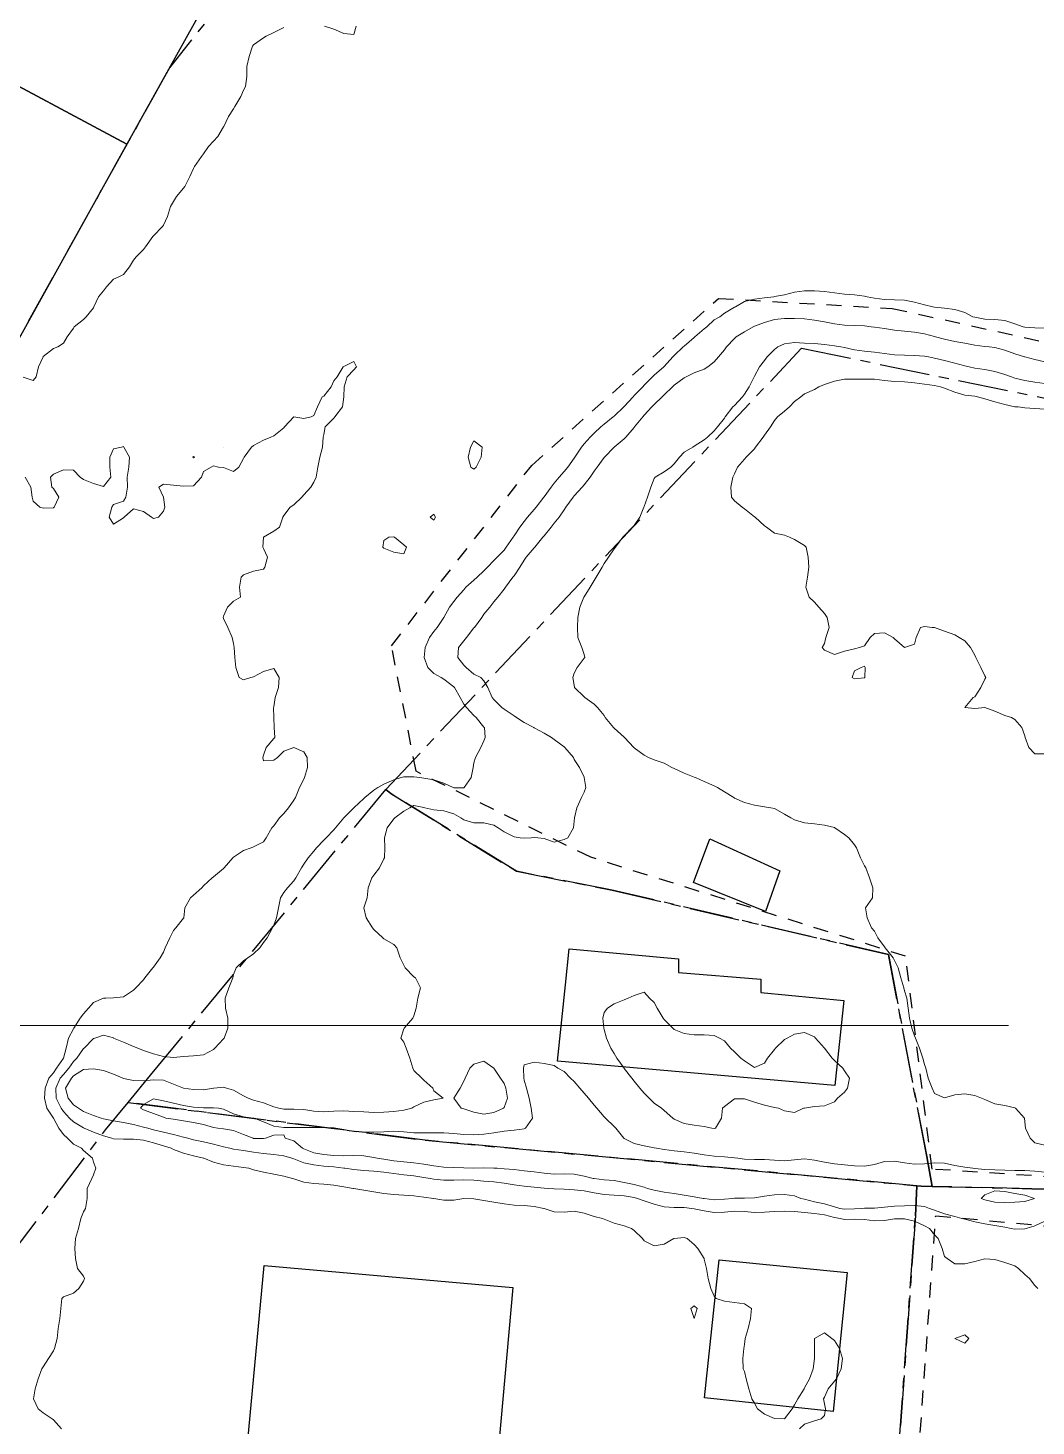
# Model space of a CAD drawing. Header units: centimetres. Extents: x 0 to 642158, y -847 to 649707.
# Drawn here: x 617959 to 618009.3, y 621367.4 to 621437.2 of the extents above; entities that cross this region are included whole.
import ezdxf

# ---------------------------------------------------------------- set-up
doc = ezdxf.new("R2010")
doc.units = ezdxf.units.CM
doc.header["$MEASUREMENT"] = 0
doc.linetypes.add('CENTERX2', pattern=[4, 2.5, -0.5, 0.5, -0.5])
doc.linetypes.add('JIS_02_0.7', pattern=[1.35, 0.75, -0.6])
for name, color, linetype, lineweight in [('MEV_grille', 254, 'Continuous', 9), ('WAL_parcellaire agricole', 7, 'JIS_02_0.7', 25), ('WAL_topographie 0.5', 253, 'Continuous', 20)]:
    doc.layers.add(name, color=color, linetype=linetype, lineweight=lineweight)
doc.layers.add('SPW_batiments', color=7, linetype='Continuous')
doc.layers.add('SPW_parcellaire cadastral', color=7, linetype='CENTERX2', lineweight=25, true_color=0xff0542)

# ---------------------------------------------------------------- blocks, each defined once
blk = doc.blocks.new('*U114')
at = {"layer": 'MEV_grille', "transparency": 33554687}
blk.add_lwpolyline([(-1338.461, 0), (1338.461, 0)], dxfattribs=at)
blk = doc.blocks.new('*U115')
at = {"layer": 'MEV_grille', "color": 0, "linetype": 'ByBlock', "lineweight": -2, "transparency": 16777216}
blk.add_blockref('*U114', (0, -1000), dxfattribs=at)

msp = doc.modelspace()

# ---------------------------------------------------------------- linework, layer by layer
at = {"layer": 'SPW_batiments'}
for points in [[(617968.313, 621443.518), (617969.363, 621441.134), (617963.923, 621431.361), (617956.127, 621435.527), (617948.498, 621439.277), (617951.465, 621447.004), (617968.313, 621443.518)], [(617963.923, 621431.361), (617957.332, 621419.517), (617949.381, 621423.766), (617955.109, 621433.753), (617956.089, 621435.462), (617956.127, 621435.527), (617963.923, 621431.361)], [(617996.518, 621395.105), (617995.801, 621393.072), (617992.218, 621394.521), (617993.018, 621396.687), (617996.518, 621395.105)], [(617991.469, 621390.704), (617991.469, 621390.021), (617995.569, 621389.688), (617995.569, 621389.022), (617999.719, 621388.622), (617999.27, 621384.388), (617985.42, 621385.604), (617985.814, 621389.4), (617986.002, 621391.203), (617991.469, 621390.704)], [(617983.192, 621374.295), (617982.298, 621364.266), (617969.85, 621365.416), (617970.772, 621375.402), (617983.192, 621374.295)], [(617999.878, 621375.044), (617999.189, 621368.107), (617992.76, 621368.791), (617993.493, 621375.679), (617999.878, 621375.044)]]:
    msp.add_lwpolyline(points, dxfattribs=at)
at = {"layer": 'SPW_parcellaire cadastral'}
for points in [[(617924.006, 621452.301), (617968.313, 621443.517), (617972.126, 621442.841), (617966.05, 621435.181), (617957.331, 621419.516), (617932.603, 621373.924), (617938.17, 621389.98), (617947.104, 621408.256), (617953.978, 621421.308), (617949.381, 621423.765), (617934.741, 621420.998), (617926.857, 621422.356), (617919.419, 621426.254), (617914.352, 621427.146), (617915.455, 621433.369), (617916.966, 621442.019), (617917.573, 621445.466), (617922.645, 621444.573), (617923.344, 621448.542), (617924.006, 621452.301)], [(617976.844, 621399.152), (617997.608, 621421.184), (618039.748, 621412.509), (618021.122, 621380.117), (618020.378, 621378.806), (618014.166, 621379.108), (618009.099, 621379.23), (618004.121, 621379.347), (618003.852, 621380.835), (618001.941, 621390.915), (617988.151, 621394.133), (617983.381, 621395.073), (617977.096, 621398.951), (617976.844, 621399.152)], [(617976.844, 621399.152), (617977.096, 621398.951), (617983.381, 621395.073), (617988.151, 621394.133), (618001.941, 621390.915), (618003.852, 621380.835), (618004.121, 621379.347), (618003.57, 621379.36), (618003.367, 621379.379), (617978.808, 621381.652), (617963.983, 621383.537), (617965.108, 621384.902), (617976.844, 621399.152)], [(617963.983, 621383.537), (617978.808, 621381.652), (618003.367, 621379.379), (618003.287, 621377.886), (618001.899, 621358.304), (617982.853, 621359.873), (617948.223, 621362.837), (617962.859, 621382.172), (617963.983, 621383.537)], [(617959.864, 621317.065), (617979.672, 621311.407), (617984.547, 621328.859), (617964.707, 621334.401), (617964.931, 621335.203), (617975.385, 621332.702), (617978.499, 621343.983), (617982.853, 621359.873), (618001.899, 621358.304), (618003.287, 621377.886), (618003.367, 621379.379), (618003.57, 621379.36), (618004.121, 621379.347), (618009.099, 621379.23), (618014.166, 621379.108), (618020.378, 621378.806), (618020.635, 621378.793), (618026.482, 621378.541)]]:
    msp.add_lwpolyline(points, dxfattribs=at)
at = {"layer": 'WAL_parcellaire agricole'}
for points in [[(618026.597, 621378.73), (618004.126, 621380.21), (618002.802, 621390.838), (617987.084, 621395.772), (617978.362, 621400.065), (617977.133, 621406.334), (617984.132, 621415.335), (617993.465, 621423.67), (618002.131, 621423.171), (618030.132, 621417.007), (618047.578, 621413.138), (618026.597, 621378.73)], [(617996.692, 621329.685), (617987.184, 621333.128), (617975.059, 621331.877), (617982.806, 621359.377), (618002.865, 621357.637), (618004.303, 621377.88), (618024.924, 621375.986), (617996.692, 621329.685)]]:
    msp.add_lwpolyline(points, dxfattribs=at)
at = {"layer": 'WAL_topographie 0.5'}
for points in [[(617971.75, 621437.183), (617971.25, 621436.943), (617970.875, 621436.75), (617970.75, 621436.674), (617970.25, 621436.318), (617970.196, 621436.25), (617970.024, 621435.75), (617969.913, 621435.25), (617969.917, 621434.75), (617969.846, 621434.25), (617969.75, 621434.056), (617969.605, 621433.75), (617969.315, 621433.25), (617969.25, 621433.134), (617968.992, 621432.75), (617968.763, 621432.25), (617968.75, 621432.226), (617968.459, 621431.75), (617968.25, 621431.517), (617968, 621431.25), (617967.75, 621430.886), (617967.643, 621430.75), (617967.295, 621430.25), (617967.25, 621430.159), (617967.057, 621429.75), (617966.816, 621429.25), (617966.75, 621429.171), (617966.397, 621428.75), (617966.25, 621428.512), (617966.097, 621428.25), (617965.946, 621427.75), (617965.75, 621427.324), (617965.692, 621427.25), (617965.25, 621426.787), (617965.216, 621426.75), (617964.857, 621426.25), (617964.75, 621426.106), (617964.386, 621425.75), (617964.25, 621425.574), (617964.046, 621425.25), (617963.75, 621424.86), (617963.513, 621424.75), (617963.25, 621424.634), (617962.899, 621424.25), (617962.75, 621424.044), (617962.5, 621423.75), (617962.278, 621423.25), (617962.25, 621423.205), (617961.884, 621422.75), (617961.75, 621422.616), (617961.295, 621422.25), (617961.25, 621422.175), (617960.946, 621421.75), (617960.75, 621421.426), (617960.478, 621421.25), (617960.25, 621421.164), (617959.75, 621420.776), (617959.738, 621420.75), (617959.512, 621420.25), (617959.391, 621419.75), (617959.25, 621419.577), (617958.75, 621419.737)], [(617975.372, 621437.25), (617975.25, 621436.833), (617974.75, 621436.895), (617974.25, 621437.101), (617973.792, 621437.25)], [(618009.75, 621422.182), (618009.25, 621422.202), (618008.75, 621422.231), (618008.67, 621422.25), (618008.25, 621422.403), (618007.75, 621422.567), (618007.25, 621422.609), (618006.75, 621422.631), (618006.25, 621422.725), (618006.156, 621422.75), (618005.75, 621422.961), (618005.25, 621423.116), (618004.75, 621423.186), (618004.25, 621423.238), (618004.159, 621423.25), (618003.75, 621423.34), (618003.25, 621423.475), (618002.75, 621423.576), (618002.25, 621423.599), (618001.75, 621423.612), (618001.25, 621423.687), (618000.879, 621423.75), (618000.75, 621423.785), (618000.25, 621423.853), (617999.75, 621423.883), (617999.25, 621423.95), (617998.75, 621424.014), (617998.25, 621424.041), (617997.75, 621424.041), (617997.25, 621423.978), (617996.75, 621423.852), (617996.25, 621423.755), (617996.215, 621423.75), (617995.75, 621423.698), (617995.25, 621423.629), (617994.75, 621423.519), (617994.3, 621423.25), (617994.25, 621423.225), (617993.75, 621422.933), (617993.518, 621422.75), (617993.25, 621422.602), (617992.875, 621422.25), (617992.75, 621422.157), (617992.283, 621421.75), (617992.25, 621421.724), (617991.75, 621421.292), (617991.701, 621421.25), (617991.25, 621420.823), (617991.183, 621420.75), (617990.75, 621420.267), (617990.733, 621420.25), (617990.25, 621419.844), (617990.16, 621419.75), (617989.75, 621419.343), (617989.673, 621419.25), (617989.25, 621418.815), (617989.19, 621418.75), (617988.75, 621418.265), (617988.736, 621418.25), (617988.25, 621417.786), (617988.208, 621417.75), (617987.75, 621417.393), (617987.586, 621417.25), (617987.25, 621416.944), (617987.05, 621416.75), (617986.75, 621416.414), (617986.616, 621416.25), (617986.284, 621415.75), (617986.25, 621415.697), (617985.933, 621415.25), (617985.75, 621415.028), (617985.51, 621414.75), (617985.25, 621414.441), (617985.1, 621414.25), (617984.75, 621413.769), (617984.736, 621413.75), (617984.35, 621413.25), (617984.25, 621413.124), (617983.931, 621412.75), (617983.75, 621412.533), (617983.536, 621412.25), (617983.25, 621411.817), (617983.202, 621411.75), (617982.853, 621411.25), (617982.75, 621411.105), (617982.416, 621410.75), (617982.25, 621410.579), (617981.926, 621410.25), (617981.75, 621410.075), (617981.403, 621409.75), (617981.25, 621409.605), (617980.852, 621409.25), (617980.75, 621409.129), (617980.417, 621408.75), (617980.25, 621408.54), (617980.033, 621408.25), (617979.752, 621407.75), (617979.75, 621407.747), (617979.413, 621407.25), (617979.25, 621407.049), (617979.03, 621406.75), (617978.816, 621406.25), (617978.762, 621405.75), (617978.948, 621405.25), (617979.25, 621404.952), (617979.609, 621404.75), (617979.75, 621404.669), (617980.25, 621404.284), (617980.279, 621404.25), (617980.558, 621403.75), (617980.75, 621403.419), (617980.876, 621403.25), (617981.25, 621402.848), (617981.355, 621402.75), (617981.75, 621402.276), (617981.774, 621402.25), (617981.812, 621401.75), (617981.75, 621401.583), (617981.593, 621401.25), (617981.322, 621400.75), (617981.25, 621400.489), (617981.205, 621400.25), (617981.102, 621399.75), (617980.761, 621399.25), (617980.75, 621399.244), (617980.25, 621399.238), (617980.216, 621399.25), (617979.75, 621399.473), (617979.25, 621399.646), (617978.75, 621399.725), (617978.548, 621399.75), (617978.25, 621399.793), (617977.75, 621399.79), (617977.61, 621399.75), (617977.25, 621399.645), (617976.75, 621399.418), (617976.457, 621399.25), (617976.25, 621399.127), (617975.8, 621398.75), (617975.75, 621398.704), (617975.25, 621398.25), (617975.25, 621398.25), (617974.753, 621397.75), (617974.75, 621397.746), (617974.339, 621397.25), (617974.25, 621397.148), (617973.866, 621396.75), (617973.75, 621396.627), (617973.395, 621396.25), (617973.25, 621396.076), (617972.974, 621395.75), (617972.75, 621395.436), (617972.642, 621395.25), (617972.356, 621394.75), (617972.25, 621394.603), (617971.934, 621394.25), (617971.75, 621394.011), (617971.587, 621393.75), (617971.49, 621393.25), (617971.39, 621392.75), (617971.25, 621392.379), (617971.192, 621392.25), (617970.925, 621391.75), (617970.75, 621391.528), (617970.566, 621391.25), (617970.25, 621390.959), (617969.968, 621390.75), (617969.75, 621390.6), (617969.377, 621390.25), (617969.25, 621389.922), (617969.205, 621389.75), (617969.007, 621389.25), (617968.835, 621388.75), (617968.839, 621388.25), (617968.957, 621387.75), (617968.96, 621387.25), (617968.776, 621386.75), (617968.75, 621386.716), (617968.317, 621386.25), (617968.25, 621386.184), (617967.75, 621385.919), (617967.25, 621385.871), (617966.75, 621385.825), (617966.25, 621385.777), (617965.75, 621385.829), (617965.25, 621385.956), (617964.75, 621386.134), (617964.463, 621386.25), (617964.25, 621386.336), (617963.75, 621386.544), (617963.261, 621386.75), (617963.25, 621386.755), (617962.75, 621386.892), (617962.318, 621386.75), (617962.25, 621386.728), (617961.786, 621386.25), (617961.75, 621386.223), (617961.431, 621385.75), (617961.25, 621385.588), (617961.018, 621385.25), (617960.75, 621384.94), (617960.597, 621384.75), (617960.367, 621384.25), (617960.394, 621383.75), (617960.636, 621383.25), (617960.75, 621383.086), (617961.064, 621382.75), (617961.25, 621382.562), (617961.75, 621382.269), (617961.795, 621382.25), (617962.25, 621382.062), (617962.75, 621381.872), (617963.174, 621381.75), (617963.25, 621381.725), (617963.75, 621381.705), (617964.25, 621381.713), (617964.75, 621381.647), (617965.25, 621381.516), (617965.75, 621381.364), (617966.127, 621381.25), (617966.25, 621381.196), (617966.75, 621381.008), (617967.25, 621380.873), (617967.75, 621380.756), (617967.769, 621380.75), (617968.25, 621380.565), (617968.75, 621380.428), (617969.25, 621380.356), (617969.75, 621380.294), (617970.012, 621380.25), (617970.25, 621380.178), (617970.75, 621380.05), (617971.25, 621379.957), (617971.75, 621379.854), (617972.197, 621379.75), (617972.25, 621379.729), (617972.75, 621379.561), (617973.25, 621379.485), (617973.75, 621379.464), (617974.25, 621379.415), (617974.75, 621379.322), (617975.226, 621379.25), (617975.25, 621379.244), (617975.75, 621379.16), (617976.25, 621379.069), (617976.75, 621378.987), (617977.25, 621378.943), (617977.75, 621378.912), (617978.25, 621378.874), (617978.75, 621378.812), (617979.223, 621378.75), (617979.25, 621378.743), (617979.75, 621378.658), (617980.25, 621378.664), (617980.75, 621378.75), (617980.75, 621378.75), (617980.75, 621378.75), (617981.25, 621378.731), (617981.75, 621378.636), (617982.25, 621378.563), (617982.75, 621378.476), (617983.25, 621378.407), (617983.75, 621378.386), (617984.25, 621378.342), (617984.74, 621378.25), (617984.75, 621378.246), (617985.25, 621378.08), (617985.75, 621378.06), (617986.25, 621378.111), (617986.75, 621378.01), (617987.25, 621377.852), (617987.675, 621377.75), (617987.75, 621377.715), (617988.25, 621377.517), (617988.75, 621377.386), (617989.113, 621377.25), (617989.25, 621377.15), (617989.656, 621376.75), (617989.75, 621376.632), (617990.25, 621376.382), (617990.75, 621376.47), (617991.235, 621376.75), (617991.25, 621376.755), (617991.75, 621376.801), (617991.893, 621376.75), (617992.25, 621376.447), (617992.421, 621376.25), (617992.735, 621375.75), (617992.75, 621375.712), (617992.855, 621375.25), (617992.946, 621374.75), (617993.077, 621374.25), (617993.25, 621373.875), (617993.35, 621373.75), (617993.75, 621373.62), (617994.25, 621373.546), (617994.75, 621373.479), (617995.098, 621373.25), (617995.064, 621372.75), (617994.936, 621372.25), (617994.793, 621371.75), (617994.75, 621371.45), (617994.724, 621371.25), (617994.677, 621370.75), (617994.691, 621370.25), (617994.75, 621370.107), (617994.835, 621369.75), (617994.979, 621369.25), (617995.12, 621368.75), (617995.25, 621368.533), (617995.402, 621368.25), (617995.75, 621367.986), (617996.25, 621367.766), (617996.75, 621367.75), (617997.131, 621368.25), (617997.25, 621368.442), (617997.424, 621368.75), (617997.73, 621369.25), (617997.75, 621369.292), (617998, 621369.75), (617998.18, 621370.25), (617998.25, 621370.75), (617998.25, 621371.25), (617998.25, 621371.75), (617998.25, 621371.75), (617998.75, 621372.031), (617999.11, 621371.75), (617999.25, 621371.65), (617999.505, 621371.25), (617999.656, 621370.75), (617999.58, 621370.25), (617999.342, 621369.75), (617999.25, 621369.625), (617998.94, 621369.25), (617998.75, 621368.827), (617998.699, 621368.75), (617998.75, 621368.5), (617998.801, 621368.25), (617998.75, 621367.917), (617998.583, 621367.75), (617998.25, 621367.655), (617997.75, 621367.477), (617997.5, 621367.25)], [(618009.75, 621420.501), (618009.25, 621420.611), (618008.75, 621420.747), (618008.741, 621420.75), (618008.25, 621420.899), (618007.75, 621421.083), (618007.25, 621421.22), (618006.968, 621421.25), (618006.75, 621421.275), (618006.25, 621421.342), (618005.75, 621421.432), (618005.25, 621421.524), (618004.75, 621421.628), (618004.286, 621421.75), (618004.25, 621421.76), (618003.75, 621421.896), (618003.25, 621421.984), (618002.75, 621422.034), (618002.25, 621422.089), (618001.75, 621422.158), (618001.25, 621422.23), (618001.083, 621422.25), (618000.75, 621422.291), (618000.25, 621422.32), (617999.75, 621422.334), (617999.25, 621422.395), (617998.75, 621422.493), (617998.25, 621422.582), (617997.75, 621422.648), (617997.25, 621422.67), (617996.75, 621422.666), (617996.25, 621422.612), (617995.75, 621422.469), (617995.25, 621422.277), (617995.189, 621422.25), (617994.75, 621422.002), (617994.339, 621421.75), (617994.25, 621421.666), (617993.863, 621421.25), (617993.75, 621421.105), (617993.453, 621420.75), (617993.25, 621420.509), (617992.923, 621420.25), (617992.75, 621420.138), (617992.25, 621419.954), (617991.844, 621419.75), (617991.75, 621419.704), (617991.25, 621419.338), (617991.154, 621419.25), (617990.75, 621418.855), (617990.642, 621418.75), (617990.25, 621418.368), (617990.126, 621418.25), (617989.75, 621417.835), (617989.677, 621417.75), (617989.266, 621417.25), (617989.25, 621417.231), (617988.831, 621416.75), (617988.75, 621416.664), (617988.253, 621416.25), (617988.25, 621416.248), (617987.769, 621415.75), (617987.75, 621415.727), (617987.409, 621415.25), (617987.25, 621415.044), (617987.047, 621414.75), (617986.75, 621414.364), (617986.649, 621414.25), (617986.25, 621413.808), (617986.199, 621413.75), (617985.844, 621413.25), (617985.75, 621413.122), (617985.499, 621412.75), (617985.25, 621412.443), (617985.099, 621412.25), (617984.75, 621411.825), (617984.688, 621411.75), (617984.284, 621411.25), (617984.25, 621411.213), (617983.86, 621410.75), (617983.75, 621410.609), (617983.533, 621410.25), (617983.25, 621409.821), (617983.194, 621409.75), (617982.819, 621409.25), (617982.75, 621409.151), (617982.444, 621408.75), (617982.25, 621408.517), (617982.036, 621408.25), (617981.75, 621407.906), (617981.635, 621407.75), (617981.27, 621407.25), (617981.25, 621407.219), (617980.878, 621406.75), (617980.75, 621406.582), (617980.48, 621406.25), (617980.451, 621405.75), (617980.75, 621405.364), (617980.857, 621405.25), (617981.25, 621404.915), (617981.588, 621404.75), (617981.75, 621404.587), (617981.939, 621404.25), (617982.152, 621403.75), (617982.25, 621403.642), (617982.645, 621403.25), (617982.75, 621403.174), (617983.25, 621402.827), (617983.368, 621402.75), (617983.75, 621402.493), (617984.239, 621402.25), (617984.25, 621402.243), (617984.75, 621401.969), (617985.129, 621401.75), (617985.25, 621401.652), (617985.75, 621401.28), (617985.789, 621401.25), (617986.212, 621400.75), (617986.25, 621400.65), (617986.515, 621400.25), (617986.75, 621399.765), (617986.759, 621399.75), (617986.835, 621399.25), (617986.75, 621399.025), (617986.619, 621398.75), (617986.393, 621398.25), (617986.261, 621397.75), (617986.25, 621397.583), (617986.224, 621397.25), (617985.94, 621396.75), (617985.75, 621396.657), (617985.25, 621396.53), (617984.75, 621396.709), (617984.432, 621396.75), (617984.25, 621396.767), (617984.107, 621396.75), (617983.75, 621396.732), (617983.558, 621396.75), (617983.25, 621396.787), (617982.75, 621397.039), (617982.461, 621397.25), (617982.25, 621397.377), (617981.75, 621397.499), (617981.25, 621397.5), (617980.75, 621397.644), (617980.593, 621397.75), (617980.25, 621397.94), (617979.75, 621398.089), (617979.25, 621398.136), (617978.795, 621398.25), (617978.75, 621398.262), (617978.25, 621398.352), (617978.042, 621398.25), (617977.75, 621398.083), (617977.3, 621397.75), (617977.25, 621397.687), (617976.914, 621397.25), (617976.783, 621396.75), (617976.803, 621396.25), (617976.779, 621395.75), (617976.75, 621395.689), (617976.527, 621395.25), (617976.25, 621394.883), (617976.147, 621394.75), (617975.972, 621394.25), (617975.923, 621393.75), (617975.75, 621393.25), (617975.864, 621392.75), (617976.189, 621392.25), (617976.25, 621392.167), (617976.705, 621391.75), (617976.75, 621391.708), (617977.25, 621391.417), (617977.393, 621391.25), (617977.564, 621390.75), (617977.75, 621390.386), (617977.821, 621390.25), (617978.25, 621389.8), (617978.333, 621389.75), (617978.583, 621389.25), (617978.453, 621388.75), (617978.372, 621388.25), (617978.25, 621387.865), (617978.196, 621387.75), (617977.767, 621387.25), (617977.75, 621387.208), (617977.593, 621386.75), (617977.75, 621386.546), (617977.869, 621386.25), (617978.051, 621385.75), (617978.194, 621385.25), (617978.25, 621385.14), (617978.64, 621384.75), (617978.75, 621384.643), (617979.196, 621384.25), (617979.25, 621384.117), (617979.708, 621383.75), (617979.25, 621383.661), (617978.75, 621383.557), (617978.25, 621383.316), (617978.15, 621383.25), (617977.75, 621383.153), (617977.25, 621383.084), (617976.75, 621383.045), (617976.25, 621383.037), (617975.75, 621383.065), (617975.25, 621383.092), (617974.75, 621383.112), (617974.25, 621383.095), (617973.75, 621383.072), (617973.25, 621383.109), (617972.75, 621383.18), (617972.25, 621383.202), (617971.75, 621383.21), (617971.515, 621383.25), (617971.25, 621383.321), (617970.75, 621383.515), (617970.25, 621383.649), (617969.976, 621383.75), (617969.75, 621383.865), (617969.25, 621384.143), (617968.896, 621384.25), (617968.75, 621384.297), (617968.266, 621384.25), (617968.25, 621384.249), (617967.75, 621384.171), (617967.25, 621384.18), (617966.75, 621384.249), (617966.747, 621384.25), (617966.25, 621384.447), (617965.75, 621384.648), (617965.25, 621384.667), (617964.75, 621384.622), (617964.25, 621384.638), (617963.75, 621384.741), (617963.724, 621384.75), (617963.25, 621384.946), (617962.75, 621385.131), (617962.25, 621385.212), (617961.75, 621385.175), (617961.25, 621384.869), (617961.149, 621384.75), (617960.861, 621384.25), (617960.982, 621383.75), (617961.25, 621383.42), (617961.499, 621383.25), (617961.75, 621383.094), (617962.25, 621382.881), (617962.632, 621382.75), (617962.75, 621382.716), (617963.25, 621382.614), (617963.75, 621382.529), (617964.25, 621382.429), (617964.75, 621382.31), (617964.96, 621382.25), (617965.25, 621382.175), (617965.75, 621382.05), (617966.25, 621381.939), (617966.75, 621381.808), (617966.967, 621381.75), (617967.25, 621381.674), (617967.75, 621381.58), (617968.25, 621381.462), (617968.75, 621381.315), (617969.057, 621381.25), (617969.25, 621381.213), (617969.75, 621381.137), (617970.25, 621381.049), (617970.75, 621380.987), (617971.25, 621380.943), (617971.75, 621380.872), (617972.154, 621380.75), (617972.25, 621380.719), (617972.75, 621380.524), (617973.25, 621380.416), (617973.75, 621380.364), (617974.25, 621380.316), (617974.75, 621380.255), (617974.799, 621380.25), (617975.25, 621380.19), (617975.75, 621380.149), (617976.25, 621380.11), (617976.75, 621380.053), (617977.25, 621379.985), (617977.75, 621379.929), (617978.25, 621379.875), (617978.75, 621379.797), (617979.055, 621379.75), (617979.25, 621379.714), (617979.75, 621379.664), (617980.25, 621379.663), (617980.75, 621379.679), (617981.25, 621379.656), (617981.75, 621379.617), (617982.25, 621379.576), (617982.75, 621379.504), (617983.25, 621379.421), (617983.75, 621379.366), (617984.25, 621379.315), (617984.75, 621379.264), (617984.992, 621379.25), (617985.25, 621379.233), (617985.75, 621379.213), (617986.25, 621379.184), (617986.75, 621379.118), (617987.25, 621379.022), (617987.75, 621378.95), (617988.25, 621378.913), (617988.75, 621378.87), (617989.25, 621378.792), (617989.413, 621378.75), (617989.75, 621378.633), (617990.25, 621378.455), (617990.75, 621378.335), (617991.25, 621378.296), (617991.75, 621378.287), (617992.133, 621378.25), (617992.25, 621378.234), (617992.75, 621378.122), (617993.25, 621378.049), (617993.75, 621378.06), (617994.25, 621378.117), (617994.75, 621378.092), (617995.25, 621378.046), (617995.75, 621378.061), (617996.25, 621378.091), (617996.75, 621378.108), (617997.25, 621378.1), (617997.75, 621378.049), (617998.25, 621378), (617998.75, 621377.93), (617999.25, 621377.799), (617999.537, 621377.75), (617999.75, 621377.697), (618000.25, 621377.707), (618000.75, 621377.692), (618001.25, 621377.633), (618001.75, 621377.65), (618002.25, 621377.735), (618002.75, 621377.733), (618003.25, 621377.605), (618003.75, 621377.385), (618003.988, 621377.25), (618004.25, 621376.937), (618004.424, 621376.75), (618004.628, 621376.25), (618004.75, 621375.844), (618004.872, 621375.75), (618005.25, 621375.486), (618005.75, 621375.485), (618006.25, 621375.596), (618006.75, 621375.738), (618007.25, 621375.7), (618007.75, 621375.556), (618008.25, 621375.385), (618008.444, 621375.25), (618008.75, 621374.955), (618008.98, 621374.75), (618009.25, 621374.395), (618009.407, 621374.25)], [(618009.75, 621419.418), (618009.25, 621419.482), (618008.75, 621419.567), (618008.25, 621419.693), (618008.09, 621419.75), (618007.75, 621419.873), (618007.25, 621420.028), (618006.75, 621420.116), (618006.25, 621420.188), (618005.974, 621420.25), (618005.75, 621420.295), (618005.25, 621420.43), (618004.75, 621420.562), (618004.25, 621420.688), (618003.935, 621420.75), (618003.75, 621420.784), (618003.25, 621420.824), (618002.75, 621420.836), (618002.25, 621420.857), (618001.75, 621420.92), (618001.25, 621420.988), (618000.75, 621421.028), (618000.25, 621421.101), (617999.75, 621421.214), (617999.56, 621421.25), (617999.25, 621421.299), (617998.75, 621421.37), (617998.25, 621421.42), (617997.75, 621421.439), (617997.25, 621421.459), (617996.75, 621421.404), (617996.423, 621421.25), (617996.25, 621421.12), (617995.888, 621420.75), (617995.75, 621420.576), (617995.503, 621420.25), (617995.25, 621419.78), (617995.235, 621419.75), (617994.997, 621419.25), (617994.75, 621418.89), (617994.649, 621418.75), (617994.25, 621418.323), (617994.18, 621418.25), (617993.796, 621417.75), (617993.75, 621417.687), (617993.403, 621417.25), (617993.25, 621417.066), (617992.903, 621416.75), (617992.75, 621416.61), (617992.25, 621416.288), (617992.174, 621416.25), (617991.75, 621416), (617991.512, 621415.75), (617991.25, 621415.409), (617991.083, 621415.25), (617990.75, 621415.009), (617990.302, 621414.75), (617990.25, 621414.684), (617990.073, 621414.25), (617989.907, 621413.75), (617989.75, 621413.288), (617989.737, 621413.25), (617989.527, 621412.75), (617989.25, 621412.336), (617989.17, 621412.25), (617988.75, 621411.812), (617988.689, 621411.75), (617988.314, 621411.25), (617988.25, 621411.168), (617987.967, 621410.75), (617987.75, 621410.429), (617987.645, 621410.25), (617987.343, 621409.75), (617987.25, 621409.594), (617987.053, 621409.25), (617986.75, 621408.765), (617986.739, 621408.75), (617986.529, 621408.25), (617986.44, 621407.75), (617986.421, 621407.25), (617986.429, 621406.75), (617986.631, 621406.25), (617986.75, 621405.893), (617986.779, 621405.75), (617986.75, 621405.71), (617986.401, 621405.25), (617986.25, 621404.956), (617986.179, 621404.75), (617986.25, 621404.361), (617986.277, 621404.25), (617986.75, 621403.777), (617986.779, 621403.75), (617987.25, 621403.41), (617987.417, 621403.25), (617987.75, 621402.845), (617987.802, 621402.75), (617988.217, 621402.25), (617988.25, 621402.225), (617988.75, 621401.766), (617988.764, 621401.75), (617989.226, 621401.25), (617989.25, 621401.23), (617989.75, 621400.869), (617989.969, 621400.75), (617990.25, 621400.645), (617990.75, 621400.467), (617991.132, 621400.25), (617991.25, 621400.197), (617991.75, 621399.972), (617992.25, 621399.776), (617992.303, 621399.75), (617992.75, 621399.556), (617993.25, 621399.333), (617993.412, 621399.25), (617993.75, 621399.033), (617994.216, 621398.75), (617994.25, 621398.721), (617994.75, 621398.5), (617995.25, 621398.37), (617995.75, 621398.297), (617996.071, 621398.25), (617996.25, 621398.204), (617996.75, 621397.927), (617997.072, 621397.75), (617997.25, 621397.643), (617997.75, 621397.49), (617998.25, 621397.443), (617998.75, 621397.383), (617999.25, 621397.255), (617999.26, 621397.25), (617999.75, 621396.907), (617999.958, 621396.75), (618000.25, 621396.398), (618000.352, 621396.25), (618000.547, 621395.75), (618000.75, 621395.35), (618000.808, 621395.25), (618001.004, 621394.75), (618001.158, 621394.25), (618001.153, 621393.75), (618000.806, 621393.25), (618000.883, 621392.75), (618001.104, 621392.25), (618001.25, 621392.083), (618001.421, 621391.75), (618001.75, 621391.305), (618001.785, 621391.25), (618002.176, 621390.75), (618002.25, 621390.625), (618002.434, 621390.25), (618002.566, 621389.75), (618002.709, 621389.25), (618002.75, 621389.108), (618002.861, 621388.75), (618002.936, 621388.25), (618002.994, 621387.75), (618003.108, 621387.25), (618003.25, 621386.866), (618003.301, 621386.75), (618003.492, 621386.25), (618003.656, 621385.75), (618003.75, 621385.438), (618003.804, 621385.25), (618003.934, 621384.75), (618004.128, 621384.25), (618004.25, 621383.991), (618004.75, 621383.774), (618005.25, 621383.914), (618005.75, 621383.964), (618006.25, 621383.889), (618006.583, 621383.75), (618006.75, 621383.686), (618007.25, 621383.47), (618007.75, 621383.381), (618008.25, 621383.266), (618008.286, 621383.25), (618008.732, 621382.75), (618008.75, 621382.568), (618008.794, 621382.25), (618009.019, 621381.75), (618009.25, 621381.525), (618009.75, 621381.41)], [(617958.85, 621414.75), (617959.12, 621414.25), (617959.193, 621413.75), (617959.25, 621413.55), (617959.583, 621413.25), (617959.75, 621413.203), (617960.25, 621413.215), (617960.294, 621413.25), (617960.521, 621413.75), (617960.25, 621414.183), (617960.179, 621414.25), (617960.1, 621414.75), (617960.25, 621414.9), (617960.75, 621415.11), (617961.25, 621415.094), (617961.594, 621414.75), (617961.75, 621414.636), (617962.25, 621414.438), (617962.75, 621414.276), (617963.125, 621414.75), (617963.073, 621415.25), (617963.077, 621415.75), (617963.25, 621416.163), (617963.65, 621416.25), (617963.75, 621416.27), (617963.775, 621416.25), (617964.05, 621415.75), (617964.017, 621415.25), (617963.938, 621414.75), (617963.95, 621414.25), (617963.875, 621413.75), (617963.75, 621413.55), (617963.25, 621413.386), (617963.175, 621413.25), (617963.031, 621412.75), (617963.25, 621412.4), (617963.75, 621412.712), (617963.779, 621412.75), (617964.25, 621413.171), (617964.75, 621413.039), (617965.143, 621412.75), (617965.25, 621412.682), (617965.501, 621412.75), (617965.75, 621413.05), (617965.821, 621413.25), (617965.75, 621413.75), (617965.75, 621413.75), (617965.522, 621414.25), (617965.75, 621414.389), (617966.25, 621414.35), (617966.75, 621414.294), (617967.25, 621414.306), (617967.65, 621414.75), (617967.75, 621415.036), (617968.125, 621415.25), (617968.25, 621415.306), (617968.5, 621415.25), (617968.75, 621415.225), (617969.25, 621415.031), (617969.519, 621415.25), (617969.75, 621415.679), (617969.783, 621415.75), (617970.139, 621416.25), (617970.25, 621416.321), (617970.75, 621416.594), (617971.107, 621416.75), (617971.25, 621416.809), (617971.75, 621417.212), (617971.783, 621417.25), (617972.25, 621417.75), (617972.25, 621417.75), (617972.25, 621417.75), (617972.75, 621417.675), (617973.125, 621417.75), (617973.25, 621417.822), (617973.437, 621418.25), (617973.679, 621418.75), (617973.75, 621418.783), (617974.118, 621419.25), (617974.25, 621419.562), (617974.417, 621419.75), (617974.721, 621420.25), (617974.75, 621420.275), (617975.25, 621420.527), (617975.389, 621420.25), (617975.25, 621420.103), (617974.917, 621419.75), (617974.766, 621419.25), (617974.75, 621418.75), (617974.75, 621418.75), (617974.683, 621418.25), (617974.309, 621417.75), (617974.25, 621417.694), (617973.829, 621417.25), (617973.75, 621416.875), (617973.726, 621416.75), (617973.687, 621416.25), (617973.556, 621415.75), (617973.45, 621415.25), (617973.375, 621414.75), (617973.25, 621414.5), (617973.1, 621414.25), (617972.75, 621413.861), (617972.663, 621413.75), (617972.25, 621413.37), (617972.073, 621413.25), (617971.75, 621412.827), (617971.702, 621412.75), (617971.54, 621412.25), (617971.25, 621412.046), (617970.75, 621411.75), (617970.75, 621411.75), (617970.717, 621411.25), (617970.75, 621411.179), (617970.938, 621410.75), (617970.817, 621410.25), (617970.75, 621410.159), (617970.25, 621410.05), (617969.75, 621409.875), (617969.625, 621409.75), (617969.54, 621409.25), (617969.6, 621408.75), (617969.25, 621408.555), (617968.945, 621408.25), (617968.75, 621407.812), (617968.732, 621407.75), (617968.75, 621407.7), (617968.964, 621407.25), (617969.179, 621406.75), (617969.25, 621406.45), (617969.28, 621406.25), (617969.309, 621405.75), (617969.353, 621405.25), (617969.528, 621404.75), (617969.75, 621404.629), (617970.114, 621404.75), (617970.25, 621404.783), (617970.75, 621405.048), (617971.25, 621405.189), (617971.529, 621404.75), (617971.484, 621404.25), (617971.331, 621403.75), (617971.25, 621403.286), (617971.244, 621403.25), (617971.25, 621402.751), (617971.25, 621402.75), (617971.276, 621402.25), (617971.3, 621401.75), (617971.25, 621401.7), (617970.875, 621401.25), (617970.75, 621400.875), (617970.714, 621400.75), (617970.75, 621400.583), (617971.25, 621400.629), (617971.445, 621400.75), (617971.75, 621401.073), (617972.25, 621401.25), (617972.25, 621401.25), (617972.25, 621401.25), (617972.75, 621401.038), (617972.917, 621400.75), (617972.942, 621400.25), (617972.788, 621399.75), (617972.75, 621399.667), (617972.533, 621399.25), (617972.332, 621398.75), (617972.25, 621398.621), (617971.994, 621398.25), (617971.75, 621397.955), (617971.548, 621397.75), (617971.25, 621397.345), (617971.166, 621397.25), (617970.882, 621396.75), (617970.75, 621396.545), (617970.25, 621396.298), (617970.125, 621396.25), (617969.75, 621396.12), (617969.25, 621395.777), (617969.219, 621395.75), (617968.784, 621395.25), (617968.75, 621395.206), (617968.25, 621394.8), (617968.172, 621394.75), (617967.75, 621394.353), (617967.66, 621394.25), (617967.25, 621393.878), (617967.105, 621393.75), (617966.823, 621393.25), (617966.772, 621392.75), (617966.75, 621392.728), (617966.359, 621392.25), (617966.25, 621392.125), (617966.064, 621391.75), (617965.839, 621391.25), (617965.75, 621391.039), (617965.588, 621390.75), (617965.25, 621390.285), (617965.222, 621390.25), (617964.821, 621389.75), (617964.75, 621389.665), (617964.373, 621389.25), (617964.25, 621389.136), (617963.75, 621388.802), (617963.25, 621388.762), (617962.875, 621388.75), (617962.75, 621388.747), (617962.25, 621388.52), (617962.001, 621388.25), (617961.75, 621387.968), (617961.595, 621387.75), (617961.275, 621387.25), (617961.25, 621387.208), (617961.006, 621386.75), (617960.884, 621386.25), (617960.752, 621385.75), (617960.75, 621385.747), (617960.414, 621385.25), (617960.25, 621385.024), (617960.019, 621384.75), (617959.834, 621384.25), (617959.813, 621383.75), (617959.928, 621383.25), (617960.25, 621382.753), (617960.252, 621382.75), (617960.528, 621382.25), (617960.75, 621381.944), (617960.965, 621381.75), (617961.25, 621381.448), (617961.651, 621381.25), (617961.75, 621381.133), (617962.199, 621380.75), (617962.25, 621380.555), (617962.37, 621380.25), (617962.25, 621379.927), (617962.175, 621379.75), (617961.945, 621379.25), (617961.931, 621378.75), (617961.85, 621378.25), (617961.75, 621378.075), (617961.625, 621377.75), (617961.5, 621377.25), (617961.353, 621376.75), (617961.319, 621376.25), (617961.354, 621375.75), (617961.45, 621375.25), (617961.75, 621374.875), (617961.8, 621374.75), (617961.75, 621374.625), (617961.525, 621374.25), (617961.25, 621374.011), (617960.75, 621373.833), (617960.679, 621373.75), (617960.629, 621373.25), (617960.575, 621372.75), (617960.489, 621372.25), (617960.446, 621371.75), (617960.307, 621371.25), (617960.25, 621371.143), (617960, 621370.75), (617959.75, 621370.343), (617959.674, 621370.25), (617959.5, 621369.75), (617959.347, 621369.25), (617959.264, 621368.75), (617959.5, 621368.25), (617959.75, 621368.048), (617960.196, 621367.75), (617960.25, 621367.7), (617960.659, 621367.25)], [(618009.75, 621418.141), (618009.25, 621418.173), (618008.75, 621418.212), (618008.425, 621418.25), (618008.25, 621418.263), (618007.75, 621418.366), (618007.25, 621418.5), (618006.75, 621418.652), (618006.394, 621418.75), (618006.25, 621418.784), (618005.75, 621418.845), (618005.25, 621418.982), (618004.75, 621419.189), (618004.536, 621419.25), (618004.25, 621419.318), (618003.75, 621419.396), (618003.25, 621419.456), (618002.75, 621419.501), (618002.25, 621419.529), (618001.75, 621419.578), (618001.25, 621419.639), (618000.75, 621419.638), (618000.25, 621419.639), (617999.75, 621419.642), (617999.25, 621419.544), (617998.75, 621419.367), (617998.47, 621419.25), (617998.25, 621419.125), (617997.75, 621418.906), (617997.571, 621418.75), (617997.25, 621418.519), (617997.003, 621418.25), (617996.75, 621418.037), (617996.401, 621417.75), (617996.25, 621417.579), (617996.052, 621417.25), (617995.75, 621416.835), (617995.693, 621416.75), (617995.308, 621416.25), (617995.25, 621416.162), (617994.838, 621415.75), (617994.75, 621415.641), (617994.404, 621415.25), (617994.25, 621414.917), (617994.176, 621414.75), (617994.067, 621414.25), (617994.1, 621413.75), (617994.25, 621413.562), (617994.635, 621413.25), (617994.75, 621413.171), (617995.25, 621412.774), (617995.286, 621412.75), (617995.75, 621412.317), (617995.85, 621412.25), (617996.25, 621411.954), (617996.75, 621411.847), (617997, 621411.75), (617997.25, 621411.63), (617997.75, 621411.329), (617997.829, 621411.25), (617997.93, 621410.75), (617997.962, 621410.25), (617997.895, 621409.75), (617997.821, 621409.25), (617997.985, 621408.75), (617998.25, 621408.5), (617998.475, 621408.25), (617998.75, 621407.944), (617998.885, 621407.75), (617998.979, 621407.25), (617998.821, 621406.75), (617998.75, 621406.45), (617998.639, 621406.25), (617998.75, 621406.107), (617999.25, 621405.889), (617999.75, 621406.059), (618000.25, 621406.183), (618000.5, 621406.25), (618000.75, 621406.327), (618001.025, 621406.75), (618001.25, 621406.946), (618001.75, 621406.972), (618002.179, 621406.75), (618002.25, 621406.679), (618002.75, 621406.25), (618003.25, 621406.417), (618003.33, 621406.75), (618003.536, 621407.25), (618003.75, 621407.289), (618004.125, 621407.25), (618004.25, 621407.236), (618004.75, 621407.052), (618005.25, 621406.875), (618005.477, 621406.75), (618005.75, 621406.574), (618006.032, 621406.25), (618006.25, 621405.864), (618006.307, 621405.75), (618006.558, 621405.25), (618006.75, 621404.833), (618006.805, 621404.75), (618006.75, 621404.659), (618006.562, 621404.25), (618006.25, 621403.781), (618006.167, 621403.75), (618005.75, 621403.25), (618006.25, 621403.203), (618006.75, 621403.25), (618006.75, 621403.25), (618006.75, 621403.25), (618007.25, 621403.074), (618007.75, 621402.844), (618008.083, 621402.75), (618008.25, 621402.656), (618008.611, 621402.25), (618008.75, 621401.833), (618008.774, 621401.75), (618008.958, 621401.25), (618009.25, 621400.932), (618009.75, 621400.944)], [(617981.365, 621415.25), (617981.25, 621415.143), (617981.1, 621415.25), (617980.967, 621415.75), (617981.083, 621416.25), (617981.25, 621416.562), (617981.667, 621416.25), (617981.611, 621415.75), (617981.365, 621415.25)], [(617967.322, 621415.75), (617967.25, 621415.704), (617967.221, 621415.75), (617967.25, 621415.774), (617967.322, 621415.75)], [(617968.75, 621416.25), (617968.75, 621416.25), (617968.75, 621416.25), (617968.75, 621416.25), (617968.75, 621416.25)], [(617979.33, 621412.75), (617979.25, 621412.596), (617979.068, 621412.75), (617979.25, 621412.904), (617979.33, 621412.75)], [(617977.883, 621411.25), (617977.75, 621410.917), (617977.25, 621411), (617976.75, 621411.197), (617976.708, 621411.25), (617976.75, 621411.583), (617977, 621411.75), (617977.25, 621411.766), (617977.286, 621411.75), (617977.75, 621411.368), (617977.883, 621411.25)], [(618000.75, 621404.727), (618000.77, 621404.75), (618000.779, 621405.25), (618000.75, 621405.321), (618000.583, 621405.25), (618000.25, 621405.083), (618000.125, 621404.75), (618000.25, 621404.679), (618000.75, 621404.727)], [(617993.307, 621382.25), (617993.25, 621382.239), (617993.132, 621382.25), (617992.75, 621382.333), (617992.25, 621382.404), (617991.75, 621382.479), (617991.25, 621382.7), (617991.171, 621382.75), (617990.75, 621383.141), (617990.619, 621383.25), (617990.25, 621383.507), (617989.991, 621383.75), (617989.75, 621383.993), (617989.537, 621384.25), (617989.25, 621384.602), (617989.127, 621384.75), (617988.75, 621385.24), (617988.742, 621385.25), (617988.389, 621385.75), (617988.25, 621385.986), (617988.091, 621386.25), (617987.875, 621386.75), (617987.75, 621387.171), (617987.727, 621387.25), (617987.685, 621387.75), (617987.75, 621388.023), (617987.917, 621388.25), (617988.25, 621388.458), (617988.75, 621388.667), (617988.95, 621388.75), (617989.25, 621388.875), (617989.75, 621389.05), (617990.018, 621388.75), (617990.25, 621388.526), (617990.395, 621388.25), (617990.698, 621387.75), (617990.75, 621387.676), (617991.176, 621387.25), (617991.25, 621387.184), (617991.75, 621386.977), (617992.25, 621386.917), (617992.75, 621386.917), (617993.25, 621386.883), (617993.511, 621386.75), (617993.75, 621386.613), (617994.065, 621386.25), (617994.25, 621386.057), (617994.579, 621385.75), (617994.75, 621385.615), (617995.25, 621385.279), (617995.75, 621385.5), (617995.898, 621385.75), (617996.25, 621386.187), (617996.307, 621386.25), (617996.75, 621386.679), (617996.88, 621386.75), (617997.25, 621386.941), (617997.75, 621387.035), (617998.25, 621386.805), (617998.297, 621386.75), (617998.75, 621386.25), (617998.75, 621386.25), (617999.139, 621385.75), (617999.25, 621385.623), (617999.663, 621385.25), (617999.75, 621385.114), (618000.006, 621384.75), (617999.904, 621384.25), (617999.75, 621384.048), (617999.406, 621383.75), (617999.25, 621383.561), (617998.75, 621383.361), (617998.25, 621383.341), (617997.75, 621383.257), (617997.702, 621383.25), (617997.25, 621383.029), (617996.75, 621383.116), (617996.461, 621383.25), (617996.25, 621383.288), (617995.75, 621383.397), (617995.25, 621383.56), (617994.75, 621383.718), (617994.25, 621383.723), (617993.75, 621383.339), (617993.663, 621383.25), (617993.603, 621382.75), (617993.307, 621382.25)], [(618009.75, 621380.063), (618009.25, 621380.116), (618008.75, 621380.136), (618008.25, 621380.143), (618007.75, 621380.161), (618007.25, 621380.178), (618006.75, 621380.199), (618006.25, 621380.24), (618006.16, 621380.25), (618005.75, 621380.308), (618005.25, 621380.395), (618004.75, 621380.501), (618004.25, 621380.525), (618003.75, 621380.471), (618003.25, 621380.454), (618002.75, 621380.519), (618002.25, 621380.607), (618001.75, 621380.585), (618001.25, 621380.435), (618000.75, 621380.359), (618000.25, 621380.374), (617999.75, 621380.422), (617999.25, 621380.48), (617998.75, 621380.556), (617998.25, 621380.654), (617997.75, 621380.72), (617997.25, 621380.674), (617996.75, 621380.627), (617996.25, 621380.66), (617995.75, 621380.692), (617995.25, 621380.682), (617994.75, 621380.706), (617994.42, 621380.75), (617994.25, 621380.773), (617993.75, 621380.819), (617993.25, 621380.861), (617992.75, 621380.92), (617992.25, 621381.004), (617991.75, 621381.08), (617991.25, 621381.126), (617990.75, 621381.189), (617990.368, 621381.25), (617990.25, 621381.272), (617989.75, 621381.37), (617989.25, 621381.497), (617988.75, 621381.733), (617988.727, 621381.75), (617988.331, 621382.25), (617988.25, 621382.334), (617987.814, 621382.75), (617987.75, 621382.82), (617987.383, 621383.25), (617987.25, 621383.409), (617986.965, 621383.75), (617986.75, 621384), (617986.532, 621384.25), (617986.25, 621384.588), (617986.075, 621384.75), (617985.75, 621385.078), (617985.443, 621385.25), (617985.25, 621385.381), (617984.75, 621385.487), (617984.25, 621385.55), (617983.75, 621385.409), (617983.718, 621385.25), (617983.732, 621384.75), (617983.75, 621384.658), (617983.869, 621384.25), (617984, 621383.75), (617984.111, 621383.25), (617984.178, 621382.75), (617983.828, 621382.25), (617983.75, 621382.223), (617983.25, 621382.15), (617982.75, 621382.096), (617982.25, 621382.025), (617981.75, 621381.949), (617981.25, 621381.914), (617980.75, 621381.932), (617980.25, 621381.988), (617979.75, 621382.026), (617979.25, 621382.026), (617978.75, 621382.013), (617978.25, 621382.019), (617977.75, 621382.075), (617977.25, 621382.111), (617976.75, 621382.074), (617976.25, 621382.051), (617975.75, 621382.053), (617975.25, 621382.086), (617974.75, 621382.182), (617974.347, 621382.25), (617974.25, 621382.263), (617973.75, 621382.289), (617973.25, 621382.291), (617972.75, 621382.291), (617972.25, 621382.293), (617971.75, 621382.284), (617971.25, 621382.358), (617970.75, 621382.566), (617970.272, 621382.75), (617970.25, 621382.755), (617969.75, 621382.821), (617969.25, 621382.962), (617968.75, 621383.201), (617968.5, 621383.25), (617968.25, 621383.275), (617967.75, 621383.273), (617967.25, 621383.304), (617966.75, 621383.392), (617966.25, 621383.497), (617965.75, 621383.626), (617965.25, 621383.711), (617964.75, 621383.438), (617964.596, 621383.25), (617964.75, 621383.171), (617965.25, 621382.987), (617965.75, 621382.801), (617965.871, 621382.75), (617966.25, 621382.695), (617966.75, 621382.625), (617967.25, 621382.545), (617967.75, 621382.437), (617968.25, 621382.294), (617968.463, 621382.25), (617968.75, 621382.217), (617969.25, 621382.139), (617969.75, 621381.941), (617970.228, 621381.75), (617970.25, 621381.746), (617970.75, 621381.743), (617970.838, 621381.75), (617971.25, 621381.906), (617971.75, 621381.929), (617971.823, 621381.75), (617972.25, 621381.625), (617972.696, 621381.25), (617972.75, 621381.223), (617973.25, 621381.026), (617973.75, 621380.933), (617974.25, 621380.886), (617974.75, 621380.873), (617975.25, 621380.893), (617975.75, 621380.878), (617976.25, 621380.792), (617976.415, 621380.75), (617976.75, 621380.699), (617977.25, 621380.627), (617977.75, 621380.57), (617978.25, 621380.521), (617978.75, 621380.461), (617979.25, 621380.382), (617979.75, 621380.315), (617980.25, 621380.283), (617980.75, 621380.267), (617981.25, 621380.263), (617981.75, 621380.271), (617982.25, 621380.259), (617982.405, 621380.25), (617982.75, 621380.232), (617983.25, 621380.185), (617983.75, 621380.128), (617984.25, 621380.072), (617984.75, 621380.003), (617985.25, 621379.963), (617985.75, 621379.969), (617986.25, 621379.959), (617986.75, 621379.865), (617987.209, 621379.75), (617987.25, 621379.741), (617987.75, 621379.681), (617988.25, 621379.634), (617988.75, 621379.55), (617989.25, 621379.44), (617989.75, 621379.302), (617989.921, 621379.25), (617990.25, 621379.165), (617990.75, 621379.062), (617991.25, 621378.985), (617991.75, 621378.912), (617992.25, 621378.831), (617992.687, 621378.75), (617992.75, 621378.74), (617993.25, 621378.684), (617993.75, 621378.704), (617994.181, 621378.75), (617994.25, 621378.759), (617994.75, 621378.768), (617995.25, 621378.78), (617995.75, 621378.862), (617996.25, 621378.93), (617996.75, 621378.937), (617997.25, 621378.871), (617997.577, 621378.75), (617997.75, 621378.703), (617998.25, 621378.572), (617998.75, 621378.479), (617999.25, 621378.32), (617999.509, 621378.25), (617999.75, 621378.203), (618000.25, 621378.232), (618000.587, 621378.25), (618000.75, 621378.262), (618001.25, 621378.265), (618001.75, 621378.318), (618002.25, 621378.36), (618002.75, 621378.378), (618003.25, 621378.395), (618003.75, 621378.346), (618004, 621378.25), (618004.25, 621378.157), (618004.75, 621377.97), (618005.25, 621377.839), (618005.604, 621377.75), (618005.75, 621377.705), (618006.25, 621377.582), (618006.75, 621377.484), (618007.25, 621377.402), (618007.75, 621377.309), (618008.065, 621377.25), (618008.25, 621377.214), (618008.75, 621377.231), (618008.812, 621377.25), (618009.25, 621377.379), (618009.75, 621377.605)], [(617982.721, 621383.25), (617982.25, 621383.033), (617981.75, 621382.957), (617981.25, 621383.045), (617980.75, 621383.221), (617980.615, 621383.25), (617980.25, 621383.75), (617980.249, 621383.75), (617980.25, 621383.75), (617980.553, 621384.25), (617980.75, 621384.607), (617980.814, 621384.75), (617981.036, 621385.25), (617981.25, 621385.44), (617981.75, 621385.604), (617982.235, 621385.25), (617982.25, 621385.244), (617982.574, 621384.75), (617982.75, 621384.482), (617982.835, 621384.25), (617982.923, 621383.75), (617982.75, 621383.284), (617982.721, 621383.25)], [(618008.75, 621378.599), (618009.241, 621378.75), (618008.75, 621378.911), (618008.25, 621378.988), (618007.75, 621379.101), (618007.25, 621379.127), (618006.75, 621378.92), (618006.568, 621378.75), (618006.75, 621378.673), (618007.25, 621378.562), (618007.75, 621378.55), (618008.25, 621378.56), (618008.75, 621378.599)], [(617992.25, 621372.75), (617992.393, 621373.25), (617992.25, 621373.393), (617992.083, 621373.25), (617992.25, 621372.75)], [(618005.75, 621371.531), (618005.962, 621371.75), (618005.75, 621371.934), (618005.25, 621371.75), (618005.75, 621371.531)]]:
    msp.add_lwpolyline(points, dxfattribs=at)

# ---------------------------------------------------------------- block references
at = {"layer": 'MEV_grille', "transparency": 33554687}
msp.add_blockref('*U115', (616669.481, 622387.381), dxfattribs=at)

doc.saveas('drawing.dxf')
